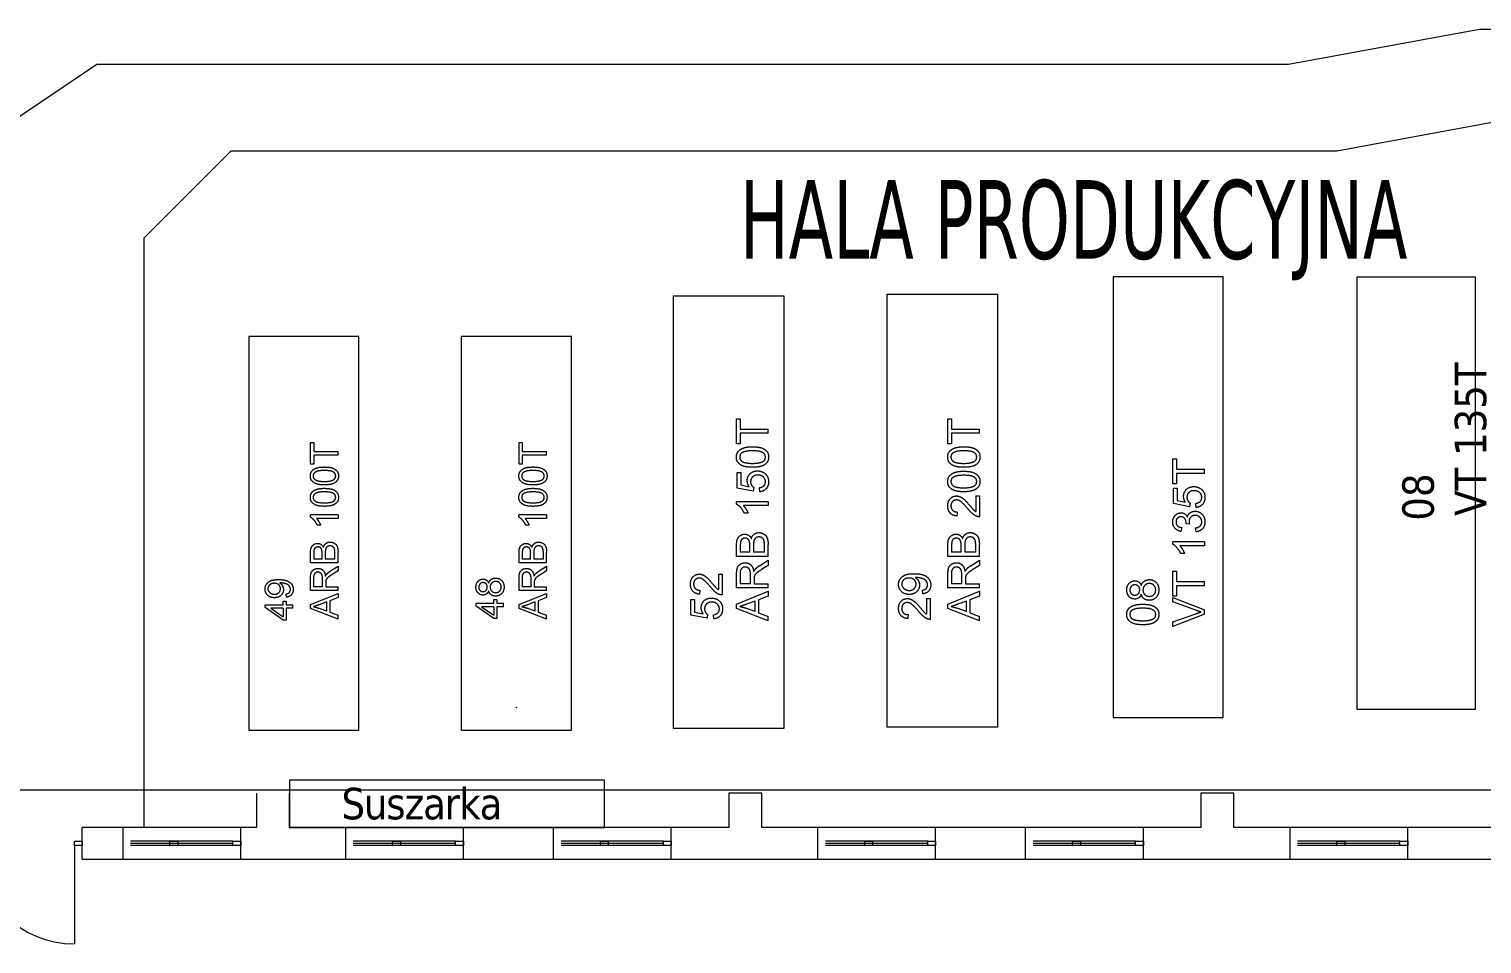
# Model space of a CAD drawing. Header units: millimetres. Extents: x 0 to 134522, y -47271 to 15049.
# Drawn here: x 71924 to 90387, y -46978 to -35352 of the extents above; entities that cross this region are included whole.
import ezdxf

# ---------------------------------------------------------------- set-up
doc = ezdxf.new("R2010")
doc.units = ezdxf.units.MM
doc.header["$MEASUREMENT"] = 0
doc.layers.add('Layer0000', color=7, linetype='Continuous', lineweight=20)

msp = doc.modelspace()

# ---------------------------------------------------------------- linework, layer by layer
at = {"layer": 'Layer0000', "color": 7, "linetype": 'Continuous', "lineweight": 5}
for p, q in [((87930, -35799), (90355, -35352)), ((90355, -35352), (103173, -35352)), ((71025, -36985), (72783, -35799)), ((72783, -35799), (87930, -35799)), ((88543, -36899), (90954, -36452)), ((73382, -38011), (74490, -36899)), ((74490, -36899), (88543, -36899)), ((73382, -38011), (73382, -45499)), ((87100, -38500), (85700, -38500)), ((85700, -38500), (85700, -44100)), ((87100, -44100), (87100, -38500)), ((88800, -44000), (88800, -38500)), ((88800, -38500), (90300, -38500)), ((90300, -38500), (90300, -44000)), ((80115, -44240), (80115, -38740)), ((80115, -38740), (81515, -38740)), ((81515, -38740), (81515, -44240)), ((82829, -38721), (84229, -38721)), ((82829, -44222), (82829, -38722)), ((84229, -38722), (84229, -44222)), ((76115, -39260), (74715, -39260)), ((74715, -39260), (74715, -44260)), ((76115, -44260), (76115, -39260)), ((78815, -39260), (77415, -39260)), ((77415, -39260), (77415, -44260)), ((78815, -44260), (78815, -39260)), ((75500, -40882), (75500, -40604)), ((75500, -40604), (75541, -40604)), ((75541, -40604), (75541, -40720)), ((78150, -40882), (78150, -40604)), ((78150, -40604), (78191, -40604)), ((78191, -40604), (78191, -40720)), ((75541, -40720), (75850, -40720)), ((75850, -40766), (75541, -40766)), ((75541, -40766), (75541, -40882)), ((75850, -40766), (75850, -40720)), ((78191, -40720), (78500, -40720)), ((78500, -40766), (78191, -40766)), ((78191, -40766), (78191, -40882)), ((78500, -40766), (78500, -40720)), ((75541, -40882), (75500, -40882)), ((78191, -40882), (78150, -40882)), ((75498, -41554), (75498, -41527)), ((75850, -41527), (75498, -41527)), ((75850, -41527), (75850, -41570)), ((78148, -41554), (78148, -41527)), ((78500, -41527), (78148, -41527)), ((78500, -41527), (78500, -41570)), ((75850, -41570), (75576, -41570)), ((75628, -41656), (75586, -41656)), ((78500, -41570), (78226, -41570)), ((78278, -41656), (78236, -41656)), ((75500, -42135), (75500, -42004)), ((75541, -42019), (75541, -42089)), ((75647, -42089), (75541, -42089)), ((75647, -42089), (75647, -42013)), ((75688, -42008), (75688, -42089)), ((75809, -42089), (75688, -42089)), ((75809, -42089), (75809, -42002)), ((75850, -42135), (75850, -42002)), ((78150, -42135), (78150, -42004)), ((78191, -42019), (78191, -42089)), ((78297, -42089), (78191, -42089)), ((78297, -42089), (78297, -42013)), ((78338, -42008), (78338, -42089)), ((78459, -42089), (78338, -42089)), ((78459, -42089), (78459, -42002)), ((78500, -42135), (78500, -42002)), ((75850, -42135), (75500, -42135)), ((75755, -42238), (75850, -42177)), ((75850, -42235), (75777, -42282)), ((75850, -42177), (75850, -42235)), ((78500, -42135), (78150, -42135)), ((78405, -42238), (78500, -42177)), ((78500, -42235), (78427, -42282)), ((78500, -42177), (78500, -42235)), ((75500, -42485), (75500, -42330)), ((75539, -42328), (75539, -42439)), ((75654, -42439), (75539, -42439)), ((75654, -42439), (75654, -42340)), ((75694, -42385), (75694, -42439)), ((75694, -42439), (75850, -42439)), ((75850, -42485), (75850, -42439)), ((78150, -42485), (78150, -42330)), ((78189, -42328), (78189, -42439)), ((78304, -42439), (78189, -42439)), ((78304, -42439), (78304, -42340)), ((78344, -42385), (78344, -42439)), ((78344, -42439), (78500, -42439)), ((78500, -42485), (78500, -42439)), ((75152, -42669), (75152, -42622)), ((75152, -42622), (75191, -42622)), ((75194, -42571), (75190, -42530)), ((75191, -42622), (75191, -42669)), ((75850, -42485), (75500, -42485)), ((75500, -42666), (75850, -42523)), ((75706, -42631), (75609, -42668)), ((75706, -42750), (75706, -42631)), ((75850, -42576), (75744, -42617)), ((75744, -42617), (75744, -42763)), ((75850, -42523), (75850, -42576)), ((77604, -42684), (77604, -42649)), ((77604, -42649), (77830, -42649)), ((77830, -42649), (77830, -42602)), ((77830, -42602), (77870, -42602)), ((77870, -42602), (77870, -42649)), ((77870, -42649), (77954, -42649)), ((77954, -42692), (77954, -42649)), ((78500, -42485), (78150, -42485)), ((78150, -42666), (78500, -42523)), ((78356, -42631), (78259, -42668)), ((78356, -42750), (78356, -42631)), ((78500, -42576), (78394, -42617)), ((78394, -42617), (78394, -42763)), ((78500, -42523), (78500, -42576)), ((74925, -42704), (74925, -42669)), ((74925, -42669), (75152, -42669)), ((75152, -42864), (74925, -42704)), ((75152, -42712), (74994, -42712)), ((74994, -42712), (75152, -42821)), ((75152, -42712), (75152, -42821)), ((75191, -42669), (75275, -42669)), ((75275, -42712), (75191, -42712)), ((75191, -42712), (75191, -42864)), ((75275, -42712), (75275, -42669)), ((75500, -42716), (75500, -42666)), ((75850, -42851), (75500, -42716)), ((75706, -42750), (75603, -42711)), ((75744, -42763), (75850, -42801)), ((75850, -42851), (75850, -42801)), ((77830, -42844), (77604, -42684)), ((77830, -42692), (77673, -42692)), ((77673, -42692), (77830, -42801)), ((77830, -42692), (77830, -42801)), ((77954, -42692), (77870, -42692)), ((77870, -42692), (77870, -42844)), ((78150, -42716), (78150, -42666)), ((78500, -42851), (78150, -42716)), ((78356, -42750), (78253, -42711)), ((78394, -42763), (78500, -42801)), ((78500, -42851), (78500, -42801)), ((75191, -42864), (75152, -42864)), ((77870, -42844), (77830, -42844)), ((85700, -44100), (87100, -44100)), ((90300, -44000), (88800, -44000)), ((74715, -44260), (76115, -44260)), ((77415, -44260), (78815, -44260)), ((81515, -44240), (80115, -44240)), ((84229, -44222), (82829, -44222)), ((79235, -44898), (75235, -44898)), ((75235, -44898), (75235, -45498)), ((79235, -45498), (79235, -44898)), ((75235, -45498), (79235, -45498))]:
    msp.add_line(p, q, dxfattribs=at)
at = {"layer": 'Layer0000', "color": 7, "linetype": 'Continuous', "lineweight": 20}
for p, q in [((80915, -40621), (80915, -40304)), ((80915, -40304), (80962, -40304)), ((80962, -40304), (80962, -40436)), ((83600, -40621), (83600, -40304)), ((83600, -40304), (83647, -40304)), ((83647, -40304), (83647, -40436)), ((80962, -40436), (81315, -40436)), ((81315, -40489), (80962, -40489)), ((80962, -40489), (80962, -40621)), ((81315, -40489), (81315, -40436)), ((83647, -40436), (84000, -40436)), ((84000, -40489), (83647, -40489)), ((83647, -40489), (83647, -40621)), ((84000, -40489), (84000, -40436)), ((80962, -40621), (80915, -40621)), ((83647, -40621), (83600, -40621)), ((80920, -41185), (80920, -40986)), ((80920, -40986), (80967, -40986)), ((80967, -40986), (80967, -41145)), ((86460, -41130), (86460, -40813)), ((86460, -40813), (86507, -40813)), ((86507, -40813), (86507, -40946)), ((86507, -40946), (86860, -40946)), ((86860, -40998), (86860, -40946)), ((80967, -41145), (81075, -41167)), ((86507, -41130), (86460, -41130)), ((86860, -40998), (86507, -40998)), ((86507, -40998), (86507, -41130)), ((81126, -41223), (80920, -41185)), ((81132, -41177), (81126, -41223)), ((81210, -41232), (81206, -41180)), ((83953, -41285), (84000, -41285)), ((83953, -41285), (83953, -41481)), ((84000, -41285), (84000, -41549)), ((86465, -41383), (86465, -41185)), ((86465, -41185), (86512, -41185)), ((86512, -41185), (86512, -41344)), ((86512, -41344), (86620, -41366)), ((80913, -41389), (80913, -41358)), ((81315, -41358), (80913, -41358)), ((81315, -41407), (81002, -41407)), ((81061, -41505), (81014, -41505)), ((81315, -41358), (81315, -41407)), ((83719, -41489), (83714, -41540)), ((86671, -41422), (86465, -41383)), ((86677, -41376), (86671, -41422)), ((86755, -41431), (86751, -41379)), ((86571, -41687), (86562, -41736)), ((86671, -41645), (86628, -41639)), ((86754, -41741), (86748, -41692)), ((80915, -42053), (80915, -41903)), ((81130, -41907), (81130, -42000)), ((81268, -42000), (81268, -41900)), ((81315, -42053), (81315, -41900)), ((83600, -42053), (83600, -41903)), ((83815, -41907), (83815, -42000)), ((83953, -42000), (83953, -41900)), ((84000, -42053), (84000, -41900)), ((86458, -41899), (86458, -41867)), ((86860, -41867), (86458, -41867)), ((86860, -41867), (86860, -41917)), ((81315, -42053), (80915, -42053)), ((80962, -41920), (80962, -42000)), ((81083, -42000), (80962, -42000)), ((81083, -42000), (81083, -41913)), ((81268, -42000), (81130, -42000)), ((84000, -42053), (83600, -42053)), ((83647, -41920), (83647, -42000)), ((83768, -42000), (83647, -42000)), ((83768, -42000), (83768, -41913)), ((83953, -42000), (83815, -42000)), ((86860, -41917), (86547, -41917)), ((86606, -42015), (86559, -42015)), ((80683, -42278), (80730, -42278)), ((80683, -42278), (80683, -42474)), ((80730, -42278), (80730, -42542)), ((80915, -42453), (80915, -42276)), ((80959, -42274), (80959, -42401)), ((81206, -42171), (81315, -42101)), ((81315, -42168), (81232, -42220)), ((81315, -42101), (81315, -42168)), ((83600, -42453), (83600, -42276)), ((83644, -42274), (83644, -42401)), ((83891, -42171), (84000, -42101)), ((84000, -42168), (83917, -42220)), ((84000, -42101), (84000, -42168)), ((86460, -42559), (86460, -42242)), ((86460, -42242), (86507, -42242)), ((86507, -42242), (86507, -42374)), ((81315, -42453), (80915, -42453)), ((81092, -42401), (80959, -42401)), ((81092, -42401), (81092, -42287)), ((81137, -42339), (81137, -42401)), ((81137, -42401), (81315, -42401)), ((81315, -42453), (81315, -42401)), ((84000, -42453), (83600, -42453)), ((83777, -42401), (83644, -42401)), ((83777, -42401), (83777, -42287)), ((83822, -42339), (83822, -42401)), ((83822, -42401), (84000, -42401)), ((84000, -42453), (84000, -42401)), ((86507, -42374), (86860, -42374)), ((86860, -42427), (86507, -42427)), ((86507, -42427), (86507, -42559)), ((86860, -42427), (86860, -42374)), ((80335, -42799), (80335, -42600)), ((80335, -42600), (80382, -42600)), ((80382, -42600), (80382, -42760)), ((80449, -42483), (80444, -42533)), ((80915, -42660), (81315, -42496)), ((81151, -42620), (81040, -42662)), ((81151, -42755), (81151, -42620)), ((81315, -42557), (81194, -42603)), ((81194, -42603), (81194, -42771)), ((81315, -42496), (81315, -42557)), ((83283, -42529), (83278, -42482)), ((83328, -42589), (83375, -42589)), ((83328, -42589), (83328, -42785)), ((83375, -42589), (83375, -42853)), ((83600, -42660), (84000, -42496)), ((83836, -42620), (83725, -42662)), ((83836, -42755), (83836, -42620)), ((84000, -42557), (83879, -42603)), ((83879, -42603), (83879, -42771)), ((84000, -42496), (84000, -42557)), ((86507, -42559), (86460, -42559)), ((86460, -42630), (86460, -42576)), ((86460, -42576), (86860, -42733)), ((86751, -42738), (86460, -42630)), ((80541, -42838), (80335, -42799)), ((80382, -42760), (80490, -42782)), ((80547, -42792), (80541, -42838)), ((80625, -42847), (80621, -42795)), ((80915, -42717), (80915, -42660)), ((81315, -42871), (80915, -42717)), ((81151, -42755), (81033, -42711)), ((81194, -42771), (81315, -42815)), ((81315, -42871), (81315, -42815)), ((83094, -42793), (83089, -42844)), ((83600, -42717), (83600, -42660)), ((84000, -42871), (83600, -42717)), ((83836, -42755), (83718, -42711)), ((83879, -42771), (84000, -42815)), ((84000, -42871), (84000, -42815)), ((86460, -42885), (86751, -42781)), ((86860, -42787), (86460, -42942)), ((86860, -42787), (86860, -42733)), ((86460, -42942), (86460, -42885)), ((74815, -45060), (74815, -45500)), ((75235, -45500), (75235, -45060)), ((80815, -45060), (80815, -45500)), ((81235, -45060), (80815, -45060)), ((81235, -45500), (81235, -45060)), ((86815, -45060), (86815, -45500)), ((87235, -45060), (86815, -45060)), ((87235, -45500), (87235, -45060)), ((72600, -45900), (72600, -45500)), ((73114, -45500), (72600, -45500)), ((73114, -45500), (73114, -45900)), ((74614, -45500), (73114, -45500)), ((74614, -45900), (74614, -45500)), ((74815, -45500), (74614, -45500)), ((75944, -45500), (75235, -45500)), ((75944, -45500), (75944, -45900)), ((77444, -45500), (75944, -45500)), ((77444, -45900), (77444, -45500)), ((78584, -45500), (77444, -45500)), ((78584, -45500), (78584, -45900)), ((80084, -45500), (78584, -45500)), ((80084, -45900), (80084, -45500)), ((80815, -45500), (80084, -45500)), ((81944, -45500), (81235, -45500)), ((81944, -45500), (81944, -45900)), ((83444, -45500), (81944, -45500)), ((83444, -45900), (83444, -45500)), ((84584, -45500), (83444, -45500)), ((84584, -45500), (84584, -45900)), ((86084, -45500), (84584, -45500)), ((86084, -45900), (86084, -45500)), ((86815, -45500), (86084, -45500)), ((87944, -45500), (87235, -45500)), ((87944, -45500), (87944, -45900)), ((89444, -45500), (87944, -45500)), ((89444, -45900), (89444, -45500)), ((90584, -45500), (89444, -45500)), ((72500, -45728), (72500, -45672)), ((72500, -45672), (72600, -45672)), ((72500, -45728), (72500, -46978)), ((72600, -45728), (72500, -45728)), ((72600, -45672), (72600, -45728)), ((74514, -45672, 600), (73214, -45672, 600)), ((74514, -45700, 600), (73214, -45700, 600)), ((74514, -45728, 600), (73214, -45728, 600)), ((73714, -45728, 600), (73714, -45672, 600)), ((73714, -45672, 600), (73814, -45672, 600)), ((73814, -45728, 600), (73714, -45728, 600)), ((73814, -45672, 600), (73814, -45728, 600)), ((74514, -45728, 600), (74514, -45672, 600)), ((74514, -45672, 600), (74614, -45672, 600)), ((74614, -45728, 600), (74514, -45728, 600)), ((74614, -45672, 600), (74614, -45728, 600)), ((77344, -45672, 600), (76044, -45672, 600)), ((77344, -45700, 600), (76044, -45700, 600)), ((77344, -45728, 600), (76044, -45728, 600)), ((76544, -45728, 600), (76544, -45672, 600)), ((76544, -45672, 600), (76644, -45672, 600)), ((76644, -45728, 600), (76544, -45728, 600)), ((76644, -45672, 600), (76644, -45728, 600)), ((77344, -45728, 600), (77344, -45672, 600)), ((77344, -45672, 600), (77444, -45672, 600)), ((77444, -45728, 600), (77344, -45728, 600)), ((77444, -45672, 600), (77444, -45728, 600)), ((79984, -45672, 600), (78684, -45672, 600)), ((79984, -45700, 600), (78684, -45700, 600)), ((79984, -45728, 600), (78684, -45728, 600)), ((79184, -45728, 600), (79184, -45672, 600)), ((79184, -45672, 600), (79284, -45672, 600)), ((79284, -45728, 600), (79184, -45728, 600)), ((79284, -45672, 600), (79284, -45728, 600)), ((79984, -45728, 600), (79984, -45672, 600)), ((79984, -45672, 600), (80084, -45672, 600)), ((80084, -45728, 600), (79984, -45728, 600)), ((80084, -45672, 600), (80084, -45728, 600)), ((83344, -45672, 600), (82044, -45672, 600)), ((83344, -45700, 600), (82044, -45700, 600)), ((83344, -45728, 600), (82044, -45728, 600)), ((82544, -45728, 600), (82544, -45672, 600)), ((82544, -45672, 600), (82644, -45672, 600)), ((82644, -45728, 600), (82544, -45728, 600)), ((82644, -45672, 600), (82644, -45728, 600)), ((83344, -45728, 600), (83344, -45672, 600)), ((83344, -45672, 600), (83444, -45672, 600)), ((83444, -45728, 600), (83344, -45728, 600)), ((83444, -45672, 600), (83444, -45728, 600)), ((85984, -45672, 600), (84684, -45672, 600)), ((85984, -45700, 600), (84684, -45700, 600)), ((85984, -45728, 600), (84684, -45728, 600)), ((85184, -45728, 600), (85184, -45672, 600)), ((85184, -45672, 600), (85284, -45672, 600)), ((85284, -45728, 600), (85184, -45728, 600)), ((85284, -45672, 600), (85284, -45728, 600)), ((85984, -45728, 600), (85984, -45672, 600)), ((85984, -45672, 600), (86084, -45672, 600)), ((86084, -45728, 600), (85984, -45728, 600)), ((86084, -45672, 600), (86084, -45728, 600)), ((89344, -45672, 600), (88044, -45672, 600)), ((89344, -45700, 600), (88044, -45700, 600)), ((89344, -45728, 600), (88044, -45728, 600)), ((88544, -45728, 600), (88544, -45672, 600)), ((88544, -45672, 600), (88644, -45672, 600)), ((88644, -45728, 600), (88544, -45728, 600)), ((88644, -45672, 600), (88644, -45728, 600)), ((89344, -45728, 600), (89344, -45672, 600)), ((89344, -45672, 600), (89444, -45672, 600)), ((89444, -45728, 600), (89344, -45728, 600)), ((89444, -45672, 600), (89444, -45728, 600)), ((72600, -45900), (73114, -45900)), ((73114, -45900), (74614, -45900)), ((74614, -45900), (75944, -45900)), ((75944, -45900), (77444, -45900)), ((77444, -45900), (78584, -45900)), ((78584, -45900), (80084, -45900)), ((80084, -45900), (81944, -45900)), ((81944, -45900), (83444, -45900)), ((83444, -45900), (84584, -45900)), ((84584, -45900), (86084, -45900)), ((86084, -45900), (87944, -45900)), ((87944, -45900), (89444, -45900)), ((89444, -45900), (90584, -45900))]:
    msp.add_line(p, q, dxfattribs=at)
at = {"layer": 'Layer0000', "color": 5, "linetype": 'Continuous', "lineweight": 20, "true_color": 0x0000ff}
msp.add_line((69685, -45021), (116465, -45021), dxfattribs=at)
at = {"layer": 'Layer0000', "color": 7, "linetype": 'Continuous', "lineweight": 20}
msp.add_arc((72500, -45728), 1250, 180, 270, dxfattribs=at)
for points, knots in [([(80913, -40791), (80913, -40759), (80939, -40710), (80988, -40678), (81058, -40660), (81118, -40660)], [0, 0, 0, 0.188451, 0.433066, 0.715148, 1, 1, 1]), ([(81118, -40921), (81047, -40921), (80960, -40892), (80913, -40835), (80913, -40791)], [0, 0, 0, 0.363966, 0.735416, 1, 1, 1]), ([(81118, -40711), (81019, -40711), (80954, -40757), (80954, -40791)], [0, 0, 0, 0.610092, 1, 1, 1]), ([(81118, -40660), (81188, -40660), (81275, -40689), (81322, -40747), (81322, -40791)], [0, 0, 0, 0.36263, 0.734354, 1, 1, 1]), ([(81281, -40791), (81281, -40757), (81216, -40711), (81118, -40711)], [0, 0, 0, 0.389829, 1, 1, 1]), ([(81118, -40871), (81216, -40871), (81281, -40825), (81281, -40791)], [0, 0, 0, 0.610704, 1, 1, 1]), ([(83598, -40791), (83598, -40759), (83624, -40710), (83673, -40678), (83743, -40660), (83803, -40660)], [0, 0, 0, 0.188451, 0.433066, 0.715148, 1, 1, 1]), ([(83803, -40921), (83732, -40921), (83645, -40892), (83598, -40835), (83598, -40791)], [0, 0, 0, 0.363966, 0.735416, 1, 1, 1]), ([(83803, -40711), (83704, -40711), (83639, -40757), (83639, -40791)], [0, 0, 0, 0.610092, 1, 1, 1]), ([(83803, -40660), (83873, -40660), (83960, -40689), (84007, -40747), (84007, -40791)], [0, 0, 0, 0.36263, 0.734354, 1, 1, 1]), ([(83966, -40791), (83966, -40757), (83901, -40711), (83803, -40711)], [0, 0, 0, 0.389829, 1, 1, 1]), ([(83803, -40871), (83901, -40871), (83966, -40825), (83966, -40791)], [0, 0, 0, 0.610704, 1, 1, 1]), ([(81050, -41091), (81050, -41039), (81122, -40967), (81179, -40967)], [0, 0, 0, 0.49261, 1, 1, 1]), ([(83598, -41102), (83598, -41069), (83624, -41021), (83673, -40989), (83743, -40971), (83803, -40971)], [0, 0, 0, 0.188451, 0.433066, 0.715148, 1, 1, 1]), ([(83803, -40971), (83873, -40971), (83960, -41000), (84007, -41058), (84007, -41102)], [0, 0, 0, 0.36263, 0.734354, 1, 1, 1]), ([(81184, -41019), (81142, -41019), (81093, -41066), (81093, -41104)], [0, 0, 0, 0.508857, 1, 1, 1]), ([(81093, -41104), (81093, -41128), (81115, -41166), (81132, -41177)], [0, 0, 0, 0.51281, 1, 1, 1]), ([(81281, -41104), (81281, -41068), (81228, -41019), (81184, -41019)], [0, 0, 0, 0.480588, 1, 1, 1]), ([(81206, -41180), (81244, -41175), (81281, -41133), (81281, -41104)], [0, 0, 0, 0.523897, 1, 1, 1]), ([(81322, -41104), (81322, -41158), (81261, -41227), (81210, -41232)], [0, 0, 0, 0.506654, 1, 1, 1]), ([(83803, -41232), (83732, -41232), (83645, -41203), (83598, -41145), (83598, -41102)], [0, 0, 0, 0.363966, 0.735416, 1, 1, 1]), ([(83803, -41022), (83704, -41022), (83639, -41068), (83639, -41102)], [0, 0, 0, 0.610092, 1, 1, 1]), ([(83966, -41102), (83966, -41068), (83901, -41022), (83803, -41022)], [0, 0, 0, 0.389829, 1, 1, 1]), ([(83803, -41182), (83901, -41182), (83966, -41135), (83966, -41102)], [0, 0, 0, 0.610704, 1, 1, 1]), ([(86595, -41290), (86595, -41238), (86667, -41166), (86724, -41166)], [0, 0, 0, 0.49261, 1, 1, 1]), ([(83598, -41410), (83598, -41352), (83662, -41285), (83709, -41285)], [0, 0, 0, 0.517873, 1, 1, 1]), ([(83708, -41336), (83679, -41336), (83639, -41377), (83639, -41411)], [0, 0, 0, 0.487772, 1, 1, 1]), ([(83852, -41447), (83799, -41382), (83736, -41336), (83708, -41336)], [0, 0, 0, 0.605753, 1, 1, 1]), ([(83709, -41285), (83733, -41285), (83780, -41305), (83831, -41350), (83876, -41403)], [0, 0, 0, 0.224529, 0.58368, 1, 1, 1]), ([(86729, -41218), (86687, -41218), (86638, -41265), (86638, -41303)], [0, 0, 0, 0.508857, 1, 1, 1]), ([(86638, -41303), (86638, -41327), (86660, -41365), (86677, -41376)], [0, 0, 0, 0.51281, 1, 1, 1]), ([(86826, -41302), (86826, -41267), (86773, -41218), (86729, -41218)], [0, 0, 0, 0.480588, 1, 1, 1]), ([(86751, -41379), (86789, -41374), (86826, -41332), (86826, -41302)], [0, 0, 0, 0.523897, 1, 1, 1]), ([(86867, -41302), (86867, -41357), (86806, -41426), (86755, -41431)], [0, 0, 0, 0.506654, 1, 1, 1]), ([(81014, -41505), (80994, -41464), (80939, -41402), (80913, -41389)], [0, 0, 0, 0.534621, 1, 1, 1]), ([(81002, -41407), (81019, -41425), (81053, -41482), (81061, -41505)], [0, 0, 0, 0.500219, 1, 1, 1]), ([(83714, -41540), (83658, -41535), (83598, -41467), (83598, -41410)], [0, 0, 0, 0.499474, 1, 1, 1]), ([(83639, -41411), (83639, -41446), (83682, -41489), (83719, -41489)], [0, 0, 0, 0.494352, 1, 1, 1]), ([(83966, -41543), (83939, -41533), (83887, -41489), (83852, -41447)], [0, 0, 0, 0.442301, 1, 1, 1]), ([(83876, -41403), (83913, -41448), (83939, -41473), (83953, -41481)], [0, 0, 0, 0.643624, 1, 1, 1]), ([(86458, -41616), (86458, -41583), (86486, -41528), (86535, -41499), (86562, -41499)], [0, 0, 0, 0.318449, 0.717428, 1, 1, 1]), ([(86562, -41499), (86588, -41499), (86631, -41527), (86643, -41554)], [0, 0, 0, 0.486959, 1, 1, 1]), ([(86643, -41554), (86652, -41519), (86703, -41479), (86742, -41479)], [0, 0, 0, 0.494283, 1, 1, 1]), ([(86743, -41532), (86709, -41532), (86665, -41576), (86665, -41610)], [0, 0, 0, 0.499291, 1, 1, 1]), ([(86742, -41479), (86794, -41479), (86867, -41556), (86867, -41614)], [0, 0, 0, 0.490678, 1, 1, 1]), ([(86826, -41614), (86826, -41579), (86778, -41532), (86743, -41532)], [0, 0, 0, 0.498007, 1, 1, 1]), ([(86562, -41736), (86513, -41727), (86458, -41664), (86458, -41616)], [0, 0, 0, 0.505134, 1, 1, 1]), ([(86561, -41550), (86534, -41550), (86499, -41586), (86499, -41615)], [0, 0, 0, 0.493943, 1, 1, 1]), ([(86499, -41615), (86499, -41644), (86535, -41682), (86571, -41687)], [0, 0, 0, 0.477128, 1, 1, 1]), ([(86628, -41631), (86628, -41600), (86595, -41550), (86561, -41550)], [0, 0, 0, 0.492638, 1, 1, 1]), ([(86748, -41692), (86790, -41684), (86826, -41643), (86826, -41614)], [0, 0, 0, 0.536908, 1, 1, 1]), ([(86867, -41614), (86867, -41667), (86804, -41736), (86754, -41741)], [0, 0, 0, 0.504284, 1, 1, 1]), ([(80915, -41903), (80915, -41857), (80939, -41802), (80990, -41770), (81017, -41770)], [0, 0, 0, 0.339428, 0.722267, 1, 1, 1]), ([(81024, -41822), (81004, -41822), (80973, -41841), (80962, -41877), (80962, -41920)], [0, 0, 0, 0.266592, 0.61582, 1, 1, 1]), ([(81017, -41770), (81043, -41770), (81088, -41798), (81102, -41826)], [0, 0, 0, 0.482517, 1, 1, 1]), ([(81078, -41863), (81072, -41843), (81045, -41822), (81024, -41822)], [0, 0, 0, 0.500242, 1, 1, 1]), ([(81102, -41826), (81113, -41790), (81164, -41751), (81199, -41751)], [0, 0, 0, 0.507171, 1, 1, 1]), ([(81199, -41806), (81177, -41806), (81144, -41829), (81130, -41869), (81130, -41907)], [0, 0, 0, 0.276163, 0.642477, 1, 1, 1]), ([(81199, -41751), (81227, -41751), (81275, -41775), (81302, -41810), (81315, -41862), (81315, -41900)], [0, 0, 0, 0.221457, 0.484958, 0.749856, 1, 1, 1]), ([(81266, -41864), (81263, -41846), (81247, -41822), (81218, -41806), (81199, -41806)], [0, 0, 0, 0.293288, 0.676973, 1, 1, 1]), ([(83600, -41903), (83600, -41857), (83624, -41802), (83675, -41770), (83702, -41770)], [0, 0, 0, 0.339428, 0.722267, 1, 1, 1]), ([(83709, -41822), (83689, -41822), (83658, -41841), (83647, -41877), (83647, -41920)], [0, 0, 0, 0.266592, 0.61582, 1, 1, 1]), ([(83702, -41770), (83728, -41770), (83773, -41798), (83787, -41826)], [0, 0, 0, 0.482517, 1, 1, 1]), ([(83763, -41863), (83757, -41843), (83730, -41822), (83709, -41822)], [0, 0, 0, 0.500242, 1, 1, 1]), ([(83787, -41826), (83798, -41790), (83849, -41751), (83884, -41751)], [0, 0, 0, 0.507171, 1, 1, 1]), ([(83884, -41806), (83862, -41806), (83829, -41829), (83815, -41869), (83815, -41907)], [0, 0, 0, 0.276163, 0.642477, 1, 1, 1]), ([(83884, -41751), (83912, -41751), (83960, -41775), (83987, -41810), (84000, -41862), (84000, -41900)], [0, 0, 0, 0.221457, 0.484958, 0.749856, 1, 1, 1]), ([(83951, -41864), (83948, -41846), (83932, -41822), (83903, -41806), (83884, -41806)], [0, 0, 0, 0.293288, 0.676973, 1, 1, 1]), ([(86559, -42015), (86539, -41974), (86484, -41912), (86458, -41899)], [0, 0, 0, 0.534621, 1, 1, 1]), ([(86547, -41917), (86564, -41934), (86598, -41992), (86606, -42015)], [0, 0, 0, 0.500219, 1, 1, 1]), ([(80328, -42403), (80328, -42346), (80392, -42279), (80439, -42279)], [0, 0, 0, 0.517873, 1, 1, 1]), ([(80439, -42279), (80463, -42279), (80510, -42298), (80561, -42344), (80606, -42397)], [0, 0, 0, 0.224529, 0.58368, 1, 1, 1]), ([(80915, -42276), (80915, -42223), (80937, -42167), (80991, -42134), (81024, -42134)], [0, 0, 0, 0.339118, 0.709523, 1, 1, 1]), ([(81024, -42188), (80996, -42188), (80959, -42229), (80959, -42274)], [0, 0, 0, 0.45602, 1, 1, 1]), ([(81024, -42134), (81067, -42134), (81125, -42189), (81133, -42246)], [0, 0, 0, 0.470243, 1, 1, 1]), ([(81092, -42287), (81092, -42250), (81077, -42210), (81044, -42188), (81024, -42188)], [0, 0, 0, 0.360791, 0.735092, 1, 1, 1]), ([(81232, -42220), (81196, -42244), (81158, -42274), (81142, -42297), (81139, -42310)], [0, 0, 0, 0.4372, 0.804545, 1, 1, 1]), ([(82973, -42410), (82973, -42371), (83015, -42307), (83093, -42273), (83167, -42273)], [0, 0, 0, 0.266174, 0.637039, 1, 1, 1]), ([(83167, -42273), (83243, -42273), (83334, -42306), (83382, -42372), (83382, -42416)], [0, 0, 0, 0.363893, 0.737089, 1, 1, 1]), ([(83600, -42276), (83600, -42223), (83622, -42167), (83676, -42134), (83709, -42134)], [0, 0, 0, 0.339118, 0.709523, 1, 1, 1]), ([(83709, -42188), (83681, -42188), (83644, -42229), (83644, -42274)], [0, 0, 0, 0.45602, 1, 1, 1]), ([(83709, -42134), (83752, -42134), (83810, -42189), (83818, -42246)], [0, 0, 0, 0.470243, 1, 1, 1]), ([(83777, -42287), (83777, -42250), (83762, -42210), (83729, -42188), (83709, -42188)], [0, 0, 0, 0.360791, 0.735092, 1, 1, 1]), ([(83917, -42220), (83881, -42244), (83843, -42274), (83827, -42297), (83824, -42310)], [0, 0, 0, 0.4372, 0.804545, 1, 1, 1]), ([(80444, -42533), (80388, -42528), (80328, -42460), (80328, -42403)], [0, 0, 0, 0.499474, 1, 1, 1]), ([(80438, -42329), (80409, -42329), (80369, -42371), (80369, -42404)], [0, 0, 0, 0.487772, 1, 1, 1]), ([(80369, -42404), (80369, -42440), (80412, -42482), (80449, -42483)], [0, 0, 0, 0.494352, 1, 1, 1]), ([(80582, -42440), (80529, -42375), (80466, -42329), (80438, -42329)], [0, 0, 0, 0.605753, 1, 1, 1]), ([(80696, -42537), (80669, -42527), (80617, -42482), (80582, -42440)], [0, 0, 0, 0.442301, 1, 1, 1]), ([(80606, -42397), (80643, -42441), (80669, -42466), (80683, -42474)], [0, 0, 0, 0.643624, 1, 1, 1]), ([(83108, -42536), (83048, -42536), (82973, -42464), (82973, -42410)], [0, 0, 0, 0.510616, 1, 1, 1]), ([(83106, -42328), (83064, -42328), (83014, -42373), (83014, -42404)], [0, 0, 0, 0.52558, 1, 1, 1]), ([(83014, -42404), (83014, -42437), (83068, -42486), (83110, -42486)], [0, 0, 0, 0.477652, 1, 1, 1]), ([(83196, -42406), (83196, -42372), (83148, -42328), (83106, -42328)], [0, 0, 0, 0.480149, 1, 1, 1]), ([(83239, -42418), (83239, -42467), (83167, -42536), (83108, -42536)], [0, 0, 0, 0.48493, 1, 1, 1]), ([(83110, -42486), (83148, -42486), (83196, -42439), (83196, -42406)], [0, 0, 0, 0.510657, 1, 1, 1]), ([(83187, -42322), (83210, -42337), (83239, -42388), (83239, -42418)], [0, 0, 0, 0.494188, 1, 1, 1]), ([(83341, -42415), (83341, -42393), (83321, -42358), (83286, -42337), (83227, -42322), (83197, -42322)], [0, 0, 0, 0.18595, 0.426314, 0.728604, 1, 1, 1]), ([(83278, -42482), (83311, -42476), (83341, -42442), (83341, -42415)], [0, 0, 0, 0.524405, 1, 1, 1]), ([(83382, -42416), (83382, -42463), (83330, -42523), (83283, -42529)], [0, 0, 0, 0.498708, 1, 1, 1]), ([(85873, -42480), (85873, -42428), (85933, -42364), (85977, -42364)], [0, 0, 0, 0.516024, 1, 1, 1]), ([(85977, -42415), (85950, -42415), (85913, -42452), (85913, -42480)], [0, 0, 0, 0.497436, 1, 1, 1]), ([(85977, -42364), (86005, -42364), (86046, -42393), (86057, -42423)], [0, 0, 0, 0.48772, 1, 1, 1]), ([(86038, -42479), (86038, -42451), (86003, -42415), (85977, -42415)], [0, 0, 0, 0.507864, 1, 1, 1]), ([(86057, -42423), (86069, -42386), (86123, -42348), (86160, -42348)], [0, 0, 0, 0.503939, 1, 1, 1]), ([(86160, -42348), (86211, -42348), (86281, -42420), (86281, -42480)], [0, 0, 0, 0.487319, 1, 1, 1]), ([(86241, -42479), (86241, -42444), (86195, -42398), (86160, -42398)], [0, 0, 0, 0.500686, 1, 1, 1]), ([(80465, -42706), (80465, -42654), (80537, -42582), (80594, -42582)], [0, 0, 0, 0.49261, 1, 1, 1]), ([(80599, -42634), (80557, -42634), (80508, -42681), (80508, -42719)], [0, 0, 0, 0.508857, 1, 1, 1]), ([(80696, -42718), (80696, -42683), (80643, -42634), (80599, -42634)], [0, 0, 0, 0.480588, 1, 1, 1]), ([(82973, -42714), (82973, -42656), (83037, -42589), (83084, -42589)], [0, 0, 0, 0.517873, 1, 1, 1]), ([(83083, -42640), (83054, -42640), (83014, -42681), (83014, -42715)], [0, 0, 0, 0.487772, 1, 1, 1]), ([(83227, -42751), (83174, -42686), (83111, -42640), (83083, -42640)], [0, 0, 0, 0.605753, 1, 1, 1]), ([(83084, -42589), (83108, -42589), (83155, -42609), (83206, -42654), (83251, -42707)], [0, 0, 0, 0.224529, 0.58368, 1, 1, 1]), ([(85976, -42595), (85932, -42595), (85873, -42533), (85873, -42480)], [0, 0, 0, 0.484261, 1, 1, 1]), ([(85913, -42480), (85913, -42508), (85949, -42545), (85974, -42545)], [0, 0, 0, 0.50958, 1, 1, 1]), ([(85974, -42545), (86002, -42545), (86038, -42509), (86038, -42479)], [0, 0, 0, 0.497448, 1, 1, 1]), ([(86057, -42535), (86046, -42566), (86005, -42595), (85976, -42595)], [0, 0, 0, 0.511089, 1, 1, 1]), ([(86158, -42611), (86119, -42611), (86067, -42572), (86057, -42535)], [0, 0, 0, 0.502944, 1, 1, 1]), ([(86079, -42481), (86079, -42515), (86124, -42561), (86159, -42561)], [0, 0, 0, 0.500689, 1, 1, 1]), ([(86281, -42480), (86281, -42539), (86211, -42611), (86158, -42611)], [0, 0, 0, 0.510884, 1, 1, 1]), ([(86159, -42561), (86180, -42561), (86219, -42541), (86241, -42502), (86241, -42479)], [0, 0, 0, 0.293881, 0.695284, 1, 1, 1]), ([(80508, -42719), (80508, -42743), (80530, -42781), (80547, -42792)], [0, 0, 0, 0.51281, 1, 1, 1]), ([(80621, -42795), (80659, -42790), (80696, -42748), (80696, -42718)], [0, 0, 0, 0.523897, 1, 1, 1]), ([(80737, -42718), (80737, -42773), (80676, -42842), (80625, -42847)], [0, 0, 0, 0.506654, 1, 1, 1]), ([(83089, -42844), (83033, -42839), (82973, -42771), (82973, -42714)], [0, 0, 0, 0.499474, 1, 1, 1]), ([(83014, -42715), (83014, -42751), (83057, -42793), (83094, -42793)], [0, 0, 0, 0.494352, 1, 1, 1]), ([(83341, -42847), (83314, -42837), (83262, -42793), (83227, -42751)], [0, 0, 0, 0.442301, 1, 1, 1]), ([(83251, -42707), (83288, -42752), (83314, -42777), (83328, -42785)], [0, 0, 0, 0.643624, 1, 1, 1]), ([(85873, -42791), (85873, -42759), (85898, -42710), (85947, -42679), (86017, -42661), (86077, -42661)], [0, 0, 0, 0.188451, 0.433066, 0.715148, 1, 1, 1]), ([(86077, -42922), (86006, -42922), (85919, -42892), (85873, -42835), (85873, -42791)], [0, 0, 0, 0.363966, 0.735416, 1, 1, 1]), ([(86077, -42711), (85978, -42711), (85913, -42757), (85913, -42792)], [0, 0, 0, 0.610092, 1, 1, 1]), ([(86077, -42661), (86147, -42661), (86234, -42690), (86281, -42747), (86281, -42791)], [0, 0, 0, 0.36263, 0.734354, 1, 1, 1]), ([(86241, -42791), (86241, -42757), (86175, -42711), (86077, -42711)], [0, 0, 0, 0.389829, 1, 1, 1]), ([(86077, -42871), (86175, -42871), (86241, -42825), (86241, -42791)], [0, 0, 0, 0.610704, 1, 1, 1])]:
    msp.add_open_spline(points, degree=2, knots=knots, dxfattribs=at)
for points in [[(80954, -40791), (80954, -40825), (80983, -40845)], [(81322, -40791), (81322, -40849), (81280, -40882)], [(83639, -40791), (83639, -40825), (83668, -40845)], [(84007, -40791), (84007, -40849), (83965, -40882)], [(80983, -40845), (81019, -40871), (81118, -40871)], [(81280, -40882), (81230, -40921), (81118, -40921)], [(81179, -40967), (81234, -40967), (81273, -40998)], [(83668, -40845), (83704, -40871), (83803, -40871)], [(83965, -40882), (83915, -40921), (83803, -40921)], [(81075, -41167), (81050, -41131), (81050, -41091)], [(81273, -40998), (81322, -41037), (81322, -41104)], [(83639, -41102), (83639, -41136), (83668, -41156)], [(83668, -41156), (83704, -41182), (83803, -41182)], [(84007, -41102), (84007, -41159), (83965, -41192)], [(86724, -41166), (86779, -41166), (86818, -41197)], [(83965, -41192), (83915, -41232), (83803, -41232)], [(86620, -41366), (86595, -41330), (86595, -41290)], [(86818, -41197), (86867, -41236), (86867, -41302)], [(84000, -41549), (83982, -41550), (83966, -41543)], [(86628, -41639), (86628, -41634), (86628, -41631)], [(86665, -41610), (86665, -41624), (86671, -41645)], [(81083, -41913), (81083, -41878), (81078, -41863)], [(81268, -41900), (81268, -41875), (81266, -41864)], [(83768, -41913), (83768, -41878), (83763, -41863)], [(83953, -41900), (83953, -41875), (83951, -41864)], [(81133, -42246), (81143, -42225), (81153, -42214)], [(81153, -42214), (81174, -42191), (81206, -42171)], [(83818, -42246), (83828, -42225), (83838, -42214)], [(83838, -42214), (83859, -42191), (83891, -42171)], [(81139, -42310), (81137, -42319), (81137, -42339)], [(83197, -42322), (83193, -42322), (83187, -42322)], [(83824, -42310), (83822, -42319), (83822, -42339)], [(86160, -42398), (86125, -42398), (86079, -42445), (86079, -42481)], [(80594, -42582), (80649, -42582), (80688, -42613)], [(80688, -42613), (80737, -42652), (80737, -42718)], [(80730, -42542), (80712, -42543), (80696, -42537)], [(80490, -42782), (80465, -42746), (80465, -42706)], [(81040, -42662), (80990, -42681), (80957, -42690)], [(80957, -42690), (80996, -42698), (81033, -42711)], [(83725, -42662), (83675, -42681), (83642, -42690)], [(83642, -42690), (83681, -42698), (83718, -42711)], [(85913, -42792), (85913, -42826), (85942, -42846)], [(86281, -42791), (86281, -42849), (86239, -42882)], [(86816, -42760), (86783, -42751), (86751, -42738)], [(86751, -42781), (86786, -42769), (86816, -42760)], [(83375, -42853), (83357, -42854), (83341, -42847)], [(85942, -42846), (85978, -42871), (86077, -42871)], [(86239, -42882), (86190, -42922), (86077, -42922)]]:
    msp.add_open_spline(points, degree=2, dxfattribs=at)
at = {"layer": 'Layer0000', "color": 7, "linetype": 'Continuous', "lineweight": 5}
for points, knots in [([(75498, -41031), (75498, -41003), (75521, -40960), (75564, -40932), (75625, -40917), (75677, -40917)], [0, 0, 0, 0.188451, 0.433066, 0.715148, 1, 1, 1]), ([(75677, -40961), (75591, -40961), (75534, -41001), (75534, -41031)], [0, 0, 0, 0.610092, 1, 1, 1]), ([(75677, -40917), (75739, -40917), (75815, -40942), (75856, -40992), (75856, -41031)], [0, 0, 0, 0.36263, 0.734354, 1, 1, 1]), ([(75820, -41031), (75820, -41001), (75763, -40961), (75677, -40961)], [0, 0, 0, 0.389829, 1, 1, 1]), ([(78148, -41031), (78148, -41003), (78171, -40960), (78214, -40932), (78275, -40917), (78327, -40917)], [0, 0, 0, 0.188451, 0.433066, 0.715148, 1, 1, 1]), ([(78327, -40961), (78241, -40961), (78184, -41001), (78184, -41031)], [0, 0, 0, 0.610092, 1, 1, 1]), ([(78327, -40917), (78389, -40917), (78465, -40942), (78506, -40992), (78506, -41031)], [0, 0, 0, 0.36263, 0.734354, 1, 1, 1]), ([(78470, -41031), (78470, -41001), (78413, -40961), (78327, -40961)], [0, 0, 0, 0.389829, 1, 1, 1]), ([(75677, -41145), (75615, -41145), (75540, -41119), (75498, -41069), (75498, -41031)], [0, 0, 0, 0.363966, 0.735416, 1, 1, 1]), ([(75677, -41101), (75763, -41101), (75820, -41060), (75820, -41031)], [0, 0, 0, 0.610704, 1, 1, 1]), ([(78327, -41145), (78265, -41145), (78190, -41119), (78148, -41069), (78148, -41031)], [0, 0, 0, 0.363966, 0.735416, 1, 1, 1]), ([(78327, -41101), (78413, -41101), (78470, -41060), (78470, -41031)], [0, 0, 0, 0.610704, 1, 1, 1]), ([(75498, -41303), (75498, -41274), (75521, -41232), (75564, -41204), (75625, -41188), (75677, -41188)], [0, 0, 0, 0.188451, 0.433066, 0.715148, 1, 1, 1]), ([(75677, -41417), (75615, -41417), (75540, -41391), (75498, -41341), (75498, -41303)], [0, 0, 0, 0.363966, 0.735416, 1, 1, 1]), ([(75677, -41233), (75591, -41233), (75534, -41273), (75534, -41303)], [0, 0, 0, 0.610092, 1, 1, 1]), ([(75677, -41188), (75739, -41188), (75815, -41214), (75856, -41264), (75856, -41303)], [0, 0, 0, 0.36263, 0.734354, 1, 1, 1]), ([(75820, -41303), (75820, -41273), (75763, -41233), (75677, -41233)], [0, 0, 0, 0.389829, 1, 1, 1]), ([(75677, -41373), (75763, -41373), (75820, -41332), (75820, -41303)], [0, 0, 0, 0.610704, 1, 1, 1]), ([(78148, -41303), (78148, -41274), (78171, -41232), (78214, -41204), (78275, -41188), (78327, -41188)], [0, 0, 0, 0.188451, 0.433066, 0.715148, 1, 1, 1]), ([(78327, -41417), (78265, -41417), (78190, -41391), (78148, -41341), (78148, -41303)], [0, 0, 0, 0.363966, 0.735416, 1, 1, 1]), ([(78327, -41233), (78241, -41233), (78184, -41273), (78184, -41303)], [0, 0, 0, 0.610092, 1, 1, 1]), ([(78327, -41188), (78389, -41188), (78465, -41214), (78506, -41264), (78506, -41303)], [0, 0, 0, 0.36263, 0.734354, 1, 1, 1]), ([(78470, -41303), (78470, -41273), (78413, -41233), (78327, -41233)], [0, 0, 0, 0.389829, 1, 1, 1]), ([(78327, -41373), (78413, -41373), (78470, -41332), (78470, -41303)], [0, 0, 0, 0.610704, 1, 1, 1]), ([(75586, -41656), (75569, -41620), (75521, -41566), (75498, -41554)], [0, 0, 0, 0.534621, 1, 1, 1]), ([(75576, -41570), (75591, -41585), (75620, -41636), (75628, -41656)], [0, 0, 0, 0.500219, 1, 1, 1]), ([(78236, -41656), (78219, -41620), (78171, -41566), (78148, -41554)], [0, 0, 0, 0.534621, 1, 1, 1]), ([(78226, -41570), (78241, -41585), (78270, -41636), (78278, -41656)], [0, 0, 0, 0.500219, 1, 1, 1]), ([(75500, -42004), (75500, -41964), (75521, -41915), (75565, -41888), (75589, -41888)], [0, 0, 0, 0.339428, 0.722267, 1, 1, 1]), ([(75589, -41888), (75612, -41888), (75651, -41912), (75664, -41937)], [0, 0, 0, 0.482517, 1, 1, 1]), ([(75664, -41937), (75673, -41905), (75718, -41871), (75748, -41871)], [0, 0, 0, 0.507171, 1, 1, 1]), ([(75748, -41871), (75773, -41871), (75815, -41891), (75838, -41922), (75850, -41968), (75850, -42002)], [0, 0, 0, 0.221457, 0.484958, 0.749856, 1, 1, 1]), ([(78150, -42004), (78150, -41964), (78171, -41915), (78215, -41888), (78239, -41888)], [0, 0, 0, 0.339428, 0.722267, 1, 1, 1]), ([(78239, -41888), (78262, -41888), (78301, -41912), (78314, -41937)], [0, 0, 0, 0.482517, 1, 1, 1]), ([(78314, -41937), (78323, -41905), (78368, -41871), (78398, -41871)], [0, 0, 0, 0.507171, 1, 1, 1]), ([(78398, -41871), (78423, -41871), (78465, -41891), (78488, -41922), (78500, -41968), (78500, -42002)], [0, 0, 0, 0.221457, 0.484958, 0.749856, 1, 1, 1]), ([(75595, -41933), (75577, -41933), (75551, -41950), (75541, -41981), (75541, -42019)], [0, 0, 0, 0.266592, 0.61582, 1, 1, 1]), ([(75643, -41969), (75638, -41951), (75613, -41933), (75595, -41933)], [0, 0, 0, 0.500242, 1, 1, 1]), ([(75748, -41919), (75729, -41919), (75700, -41939), (75688, -41974), (75688, -42008)], [0, 0, 0, 0.276163, 0.642477, 1, 1, 1]), ([(75807, -41970), (75804, -41954), (75791, -41933), (75765, -41919), (75748, -41919)], [0, 0, 0, 0.293288, 0.676973, 1, 1, 1]), ([(78245, -41933), (78227, -41933), (78201, -41950), (78191, -41981), (78191, -42019)], [0, 0, 0, 0.266592, 0.61582, 1, 1, 1]), ([(78293, -41969), (78288, -41951), (78263, -41933), (78245, -41933)], [0, 0, 0, 0.500242, 1, 1, 1]), ([(78398, -41919), (78379, -41919), (78350, -41939), (78338, -41974), (78338, -42008)], [0, 0, 0, 0.276163, 0.642477, 1, 1, 1]), ([(78457, -41970), (78454, -41954), (78441, -41933), (78415, -41919), (78398, -41919)], [0, 0, 0, 0.293288, 0.676973, 1, 1, 1]), ([(75500, -42330), (75500, -42283), (75519, -42235), (75566, -42206), (75595, -42206)], [0, 0, 0, 0.339118, 0.709523, 1, 1, 1]), ([(75595, -42253), (75571, -42253), (75539, -42289), (75539, -42328)], [0, 0, 0, 0.45602, 1, 1, 1]), ([(75595, -42206), (75633, -42206), (75684, -42254), (75691, -42304)], [0, 0, 0, 0.470243, 1, 1, 1]), ([(75654, -42340), (75654, -42308), (75641, -42272), (75612, -42253), (75595, -42253)], [0, 0, 0, 0.360791, 0.735092, 1, 1, 1]), ([(78150, -42330), (78150, -42283), (78169, -42235), (78216, -42206), (78245, -42206)], [0, 0, 0, 0.339118, 0.709523, 1, 1, 1]), ([(78245, -42253), (78221, -42253), (78189, -42289), (78189, -42328)], [0, 0, 0, 0.45602, 1, 1, 1]), ([(78245, -42206), (78283, -42206), (78334, -42254), (78341, -42304)], [0, 0, 0, 0.470243, 1, 1, 1]), ([(78304, -42340), (78304, -42308), (78291, -42272), (78262, -42253), (78245, -42253)], [0, 0, 0, 0.360791, 0.735092, 1, 1, 1]), ([(74923, -42468), (74923, -42434), (74960, -42377), (75028, -42348), (75093, -42348)], [0, 0, 0, 0.266174, 0.637039, 1, 1, 1]), ([(75039, -42395), (75002, -42395), (74959, -42435), (74959, -42462)], [0, 0, 0, 0.52558, 1, 1, 1]), ([(74959, -42462), (74959, -42491), (75006, -42534), (75043, -42534)], [0, 0, 0, 0.477652, 1, 1, 1]), ([(75118, -42464), (75118, -42434), (75076, -42395), (75039, -42395)], [0, 0, 0, 0.480149, 1, 1, 1]), ([(75043, -42534), (75076, -42534), (75118, -42493), (75118, -42464)], [0, 0, 0, 0.510657, 1, 1, 1]), ([(75093, -42348), (75160, -42348), (75239, -42377), (75281, -42434), (75281, -42473)], [0, 0, 0, 0.363893, 0.737089, 1, 1, 1]), ([(75110, -42391), (75131, -42403), (75156, -42448), (75156, -42474)], [0, 0, 0, 0.494188, 1, 1, 1]), ([(75245, -42472), (75245, -42452), (75227, -42422), (75197, -42403), (75145, -42390), (75119, -42390)], [0, 0, 0, 0.18595, 0.426314, 0.728604, 1, 1, 1]), ([(75777, -42282), (75746, -42302), (75712, -42328), (75699, -42349), (75696, -42360)], [0, 0, 0, 0.4372, 0.804545, 1, 1, 1]), ([(77602, -42444), (77602, -42398), (77656, -42342), (77694, -42342)], [0, 0, 0, 0.516024, 1, 1, 1]), ([(77693, -42544), (77654, -42544), (77602, -42489), (77602, -42444)], [0, 0, 0, 0.484261, 1, 1, 1]), ([(77693, -42386), (77670, -42386), (77638, -42419), (77638, -42443)], [0, 0, 0, 0.497436, 1, 1, 1]), ([(77638, -42443), (77638, -42468), (77669, -42500), (77691, -42500)], [0, 0, 0, 0.50958, 1, 1, 1]), ([(77691, -42500), (77716, -42500), (77747, -42468), (77747, -42443)], [0, 0, 0, 0.497448, 1, 1, 1]), ([(77747, -42443), (77747, -42418), (77716, -42386), (77693, -42386)], [0, 0, 0, 0.507864, 1, 1, 1]), ([(77694, -42342), (77718, -42342), (77754, -42367), (77764, -42393)], [0, 0, 0, 0.48772, 1, 1, 1]), ([(77764, -42393), (77774, -42361), (77821, -42328), (77854, -42328)], [0, 0, 0, 0.503939, 1, 1, 1]), ([(77783, -42444), (77783, -42474), (77823, -42514), (77853, -42514)], [0, 0, 0, 0.500689, 1, 1, 1]), ([(77960, -42443), (77960, -42495), (77898, -42558), (77852, -42558)], [0, 0, 0, 0.510884, 1, 1, 1]), ([(77853, -42514), (77871, -42514), (77905, -42497), (77924, -42462), (77924, -42442)], [0, 0, 0, 0.293881, 0.695284, 1, 1, 1]), ([(77854, -42328), (77899, -42328), (77960, -42391), (77960, -42443)], [0, 0, 0, 0.487319, 1, 1, 1]), ([(77924, -42442), (77924, -42412), (77885, -42372), (77854, -42372)], [0, 0, 0, 0.500686, 1, 1, 1]), ([(78427, -42282), (78396, -42302), (78362, -42328), (78349, -42349), (78346, -42360)], [0, 0, 0, 0.4372, 0.804545, 1, 1, 1]), ([(75042, -42578), (74988, -42578), (74923, -42515), (74923, -42468)], [0, 0, 0, 0.510616, 1, 1, 1]), ([(75156, -42474), (75156, -42518), (75093, -42578), (75042, -42578)], [0, 0, 0, 0.48493, 1, 1, 1]), ([(75190, -42530), (75219, -42525), (75245, -42495), (75245, -42472)], [0, 0, 0, 0.524405, 1, 1, 1]), ([(75281, -42473), (75281, -42514), (75235, -42566), (75194, -42571)], [0, 0, 0, 0.498708, 1, 1, 1]), ([(77764, -42492), (77754, -42518), (77718, -42544), (77693, -42544)], [0, 0, 0, 0.511089, 1, 1, 1]), ([(77852, -42558), (77818, -42558), (77772, -42524), (77764, -42492)], [0, 0, 0, 0.502944, 1, 1, 1])]:
    msp.add_open_spline(points, degree=2, knots=knots, dxfattribs=at)
for points in [[(75534, -41031), (75534, -41061), (75559, -41078)], [(75559, -41078), (75591, -41101), (75677, -41101)], [(75820, -41110), (75776, -41145), (75677, -41145)], [(75856, -41031), (75856, -41081), (75820, -41110)], [(78184, -41031), (78184, -41061), (78209, -41078)], [(78209, -41078), (78241, -41101), (78327, -41101)], [(78470, -41110), (78426, -41145), (78327, -41145)], [(78506, -41031), (78506, -41081), (78470, -41110)], [(75534, -41303), (75534, -41333), (75559, -41350)], [(75559, -41350), (75591, -41373), (75677, -41373)], [(75856, -41303), (75856, -41353), (75820, -41382)], [(78184, -41303), (78184, -41333), (78209, -41350)], [(78209, -41350), (78241, -41373), (78327, -41373)], [(78506, -41303), (78506, -41353), (78470, -41382)], [(75820, -41382), (75776, -41417), (75677, -41417)], [(78470, -41382), (78426, -41417), (78327, -41417)], [(75647, -42013), (75647, -41982), (75643, -41969)], [(75809, -42002), (75809, -41979), (75807, -41970)], [(78297, -42013), (78297, -41982), (78293, -41969)], [(78459, -42002), (78459, -41979), (78457, -41970)], [(75691, -42304), (75699, -42286), (75708, -42276)], [(75708, -42276), (75727, -42256), (75755, -42238)], [(78341, -42304), (78349, -42286), (78358, -42276)], [(78358, -42276), (78377, -42256), (78405, -42238)], [(75119, -42390), (75116, -42390), (75110, -42391)], [(75696, -42360), (75694, -42367), (75694, -42385)], [(77854, -42372), (77823, -42372), (77783, -42413), (77783, -42444)], [(78346, -42360), (78344, -42367), (78344, -42385)], [(75609, -42668), (75565, -42684), (75537, -42692)], [(75537, -42692), (75570, -42699), (75603, -42711)], [(78259, -42668), (78215, -42684), (78187, -42692)], [(78187, -42692), (78220, -42699), (78253, -42711)]]:
    msp.add_open_spline(points, degree=2, dxfattribs=at)

# ---------------------------------------------------------------- texts
at = {"layer": 'Layer0000', "color": 7, "linetype": 'Continuous', "lineweight": -3, "attachment_point": 1}
for s, insert, char_height in [('\\pxsm0.625;\\T1;\\W0.699999988079071;{\\l\\fTahoma|b0;HALA\xa0PRODUKCYJNA}', (80956, -37271), 1000), ('\\pxsm0.625;\\T0.950000002980232;\\W1;{\\l\\fTahoma|b0;Suszarka}', (75894, -44994), 400)]:
    msp.add_mtext(s, dxfattribs=dict(at, insert=insert, char_height=char_height))
for s, insert, char_height, rotation in [('\\pxsm0.625;\\T1;\\W1;{\\l\\fTahoma|b0;VT 135T}', (90041, -41538), 400, 90), ('\\pxsm0.625;\\T1;\\W1;{\\l\\fTahoma|b0;08}', (89375, -41599), 400, 90), ('\\pxsm0.625;\\T1.25;\\W1;{\\l\\fromans.shx|b0;48}', (78115, -43977), 3.17, 98.2002)]:
    msp.add_mtext(s, dxfattribs=dict(at, insert=insert, char_height=char_height, rotation=rotation))

doc.saveas('drawing.dxf')
